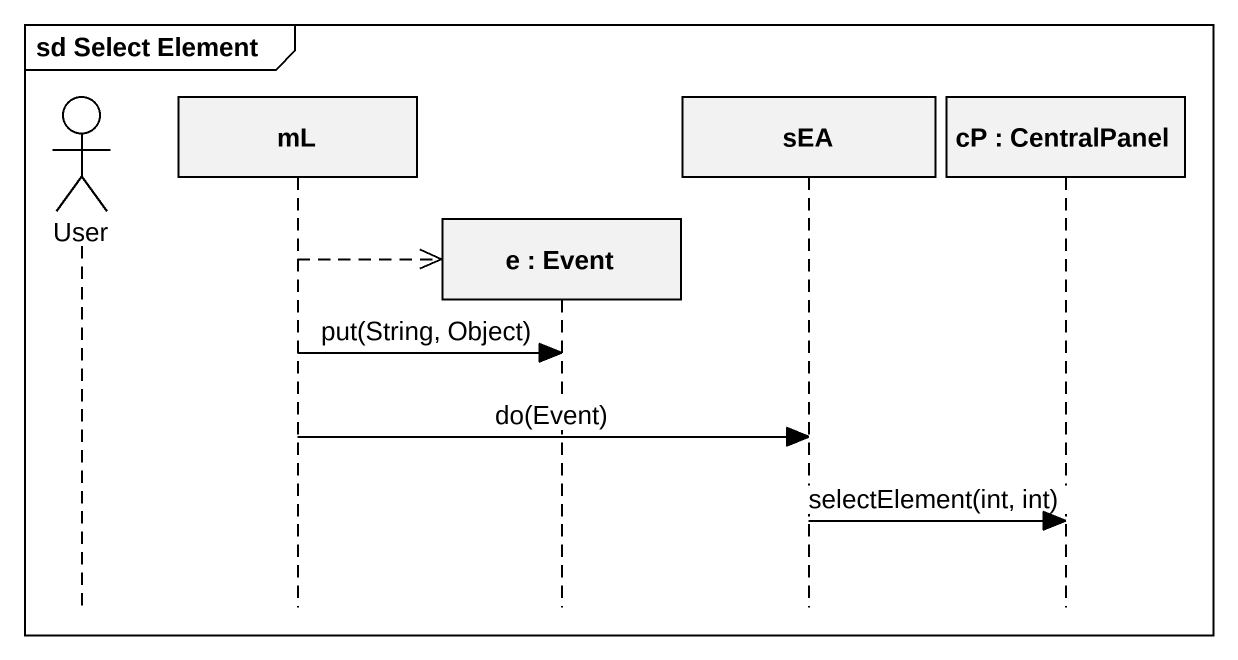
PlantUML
@startuml
mainframe sd Select Element
hide footbox
actor User
participant mL
participant "e : Event" as e
participant sEA
participant "cP : CentralPanel" as cP

mL -->> e **
mL -> e : put(String, Object)
mL -> sEA : do(Event)
sEA -> cP : selectElement(int, int)
@enduml
